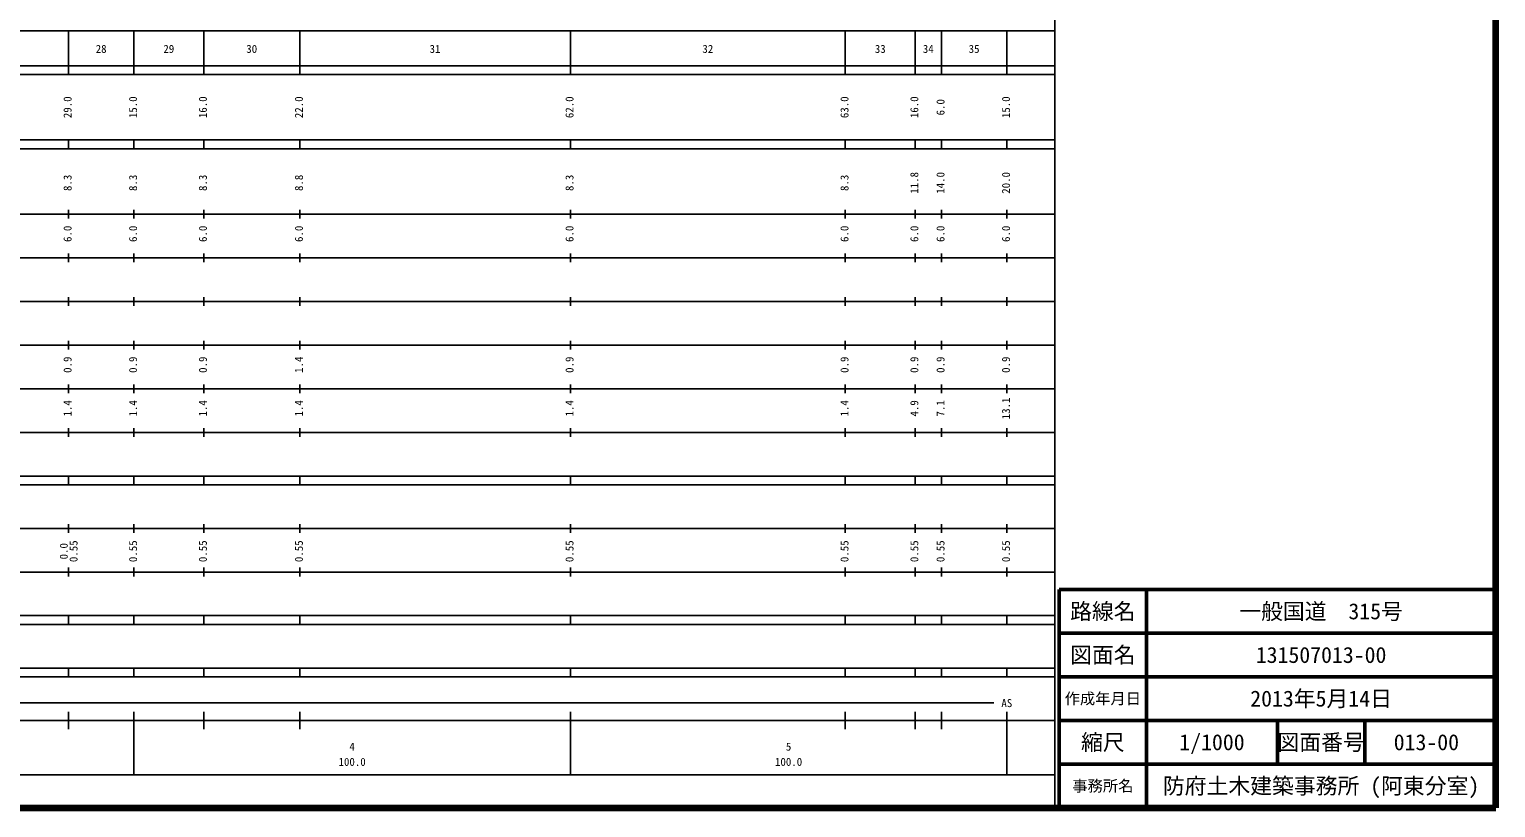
# Model space of a CAD drawing. Units: millimetres on the paper, enlarged 1000 times. Extents: x 40000 to 680000, y 20000 to 380000.
# Drawn here: x 344047 to 680000, y 20000 to 198357 of the extents above; entities that cross this region are included whole.
import ezdxf
from ezdxf.enums import TextEntityAlignment as Align

# ---------------------------------------------------------------- set-up
doc = ezdxf.new("R2010")
doc.units = ezdxf.units.MM
doc.header["$LTSCALE"] = 1000
for name, color, linetype, lineweight in [('M-TTL', 2, 'Continuous', 140), ('M-TTL-BAND', 7, 'Continuous', 25), ('M-TTL-FRAM', 2, 'Continuous', 50), ('M-TTL-LINE', 7, 'Continuous', 50)]:
    doc.layers.add(name, color=color, linetype=linetype, lineweight=lineweight)
doc.layers.add('M-TTL-TXT', color=7, linetype='Continuous')
doc.styles.add('ＭＳ ゴシック', font='')
doc.styles.get('ＭＳ ゴシック').set_extended_font_data('MS Gothic')

msp = doc.modelspace()

# ---------------------------------------------------------------- linework, layer by layer
at = {"layer": 'M-TTL'}
for p, q in [((680000, 20000), (680000, 380000)), ((40000, 20000), (680000, 20000))]:
    msp.add_line(p, q, dxfattribs=at)
at = {"layer": 'M-TTL-BAND'}
for p, q in [((579000, 20000), (579000, 370000)), ((68000, 198000), (579000, 198000)), ((353000, 188000), (353000, 198000)), ((368000, 188000), (368000, 198000)), ((384000, 188000), (384000, 198000)), ((406000, 188000), (406000, 198000)), ((468000, 188000), (468000, 198000)), ((531000, 188000), (531000, 198000)), ((547000, 188000), (547000, 198000)), ((553000, 188000), (553000, 198000)), ((568000, 188000), (568000, 198000)), ((40000, 190000), (579000, 190000)), ((40000, 188000), (579000, 188000)), ((40000, 173000), (579000, 173000)), ((353000, 171000), (353000, 173000)), ((368000, 171000), (368000, 173000)), ((384000, 171000), (384000, 173000)), ((406000, 171000), (406000, 173000)), ((468000, 171000), (468000, 173000)), ((531000, 171000), (531000, 173000)), ((547000, 171000), (547000, 173000)), ((553000, 171000), (553000, 173000)), ((568000, 171000), (568000, 173000)), ((40000, 171000), (579000, 171000)), ((40000, 156000), (579000, 156000)), ((353000, 155000), (353000, 157000)), ((368000, 155000), (368000, 157000)), ((384000, 155000), (384000, 157000)), ((406000, 155000), (406000, 157000)), ((468000, 155000), (468000, 157000)), ((531000, 155000), (531000, 157000)), ((547000, 155000), (547000, 157000)), ((553000, 155000), (553000, 157000)), ((568000, 155000), (568000, 157000)), ((46000, 146000), (579000, 146000)), ((353000, 145000), (353000, 147000)), ((368000, 145000), (368000, 147000)), ((384000, 145000), (384000, 147000)), ((406000, 145000), (406000, 147000)), ((468000, 145000), (468000, 147000)), ((531000, 145000), (531000, 147000)), ((547000, 145000), (547000, 147000)), ((553000, 145000), (553000, 147000)), ((568000, 145000), (568000, 147000)), ((52000, 136000), (579000, 136000)), ((353000, 135000), (353000, 137000)), ((368000, 135000), (368000, 137000)), ((384000, 135000), (384000, 137000)), ((406000, 135000), (406000, 137000)), ((468000, 135000), (468000, 137000)), ((531000, 135000), (531000, 137000)), ((547000, 135000), (547000, 137000)), ((553000, 135000), (553000, 137000)), ((568000, 135000), (568000, 137000)), ((46000, 126000), (579000, 126000)), ((353000, 125000), (353000, 127000)), ((368000, 125000), (368000, 127000)), ((384000, 125000), (384000, 127000)), ((406000, 125000), (406000, 127000)), ((468000, 125000), (468000, 127000)), ((531000, 125000), (531000, 127000)), ((547000, 125000), (547000, 127000)), ((553000, 125000), (553000, 127000)), ((568000, 125000), (568000, 127000)), ((52000, 116000), (579000, 116000)), ((353000, 115000), (353000, 117000)), ((368000, 115000), (368000, 117000)), ((384000, 115000), (384000, 117000)), ((406000, 115000), (406000, 117000)), ((468000, 115000), (468000, 117000)), ((531000, 115000), (531000, 117000)), ((547000, 115000), (547000, 117000)), ((553000, 115000), (553000, 117000)), ((568000, 115000), (568000, 117000)), ((46000, 106000), (579000, 106000)), ((353000, 105000), (353000, 107000)), ((368000, 105000), (368000, 107000)), ((384000, 105000), (384000, 107000)), ((406000, 105000), (406000, 107000)), ((468000, 105000), (468000, 107000)), ((531000, 105000), (531000, 107000)), ((547000, 105000), (547000, 107000)), ((553000, 105000), (553000, 107000)), ((568000, 105000), (568000, 107000)), ((40000, 96000), (579000, 96000)), ((353000, 94000), (353000, 96000)), ((368000, 94000), (368000, 96000)), ((384000, 94000), (384000, 96000)), ((406000, 94000), (406000, 96000)), ((468000, 94000), (468000, 96000)), ((531000, 94000), (531000, 96000)), ((547000, 94000), (547000, 96000)), ((553000, 94000), (553000, 96000)), ((568000, 94000), (568000, 96000)), ((40000, 94000), (579000, 94000)), ((49000, 84000), (579000, 84000)), ((353000, 83000), (353000, 85000)), ((368000, 83000), (368000, 85000)), ((384000, 83000), (384000, 85000)), ((406000, 83000), (406000, 85000)), ((468000, 83000), (468000, 85000)), ((531000, 83000), (531000, 85000)), ((547000, 83000), (547000, 85000)), ((553000, 83000), (553000, 85000)), ((568000, 83000), (568000, 85000)), ((40000, 74000), (579000, 74000)), ((353000, 73000), (353000, 75000)), ((368000, 73000), (368000, 75000)), ((384000, 73000), (384000, 75000)), ((406000, 73000), (406000, 75000)), ((468000, 73000), (468000, 75000)), ((531000, 73000), (531000, 75000)), ((547000, 73000), (547000, 75000)), ((553000, 73000), (553000, 75000)), ((568000, 73000), (568000, 75000)), ((40000, 64000), (579000, 64000)), ((353000, 62000), (353000, 64000)), ((368000, 62000), (368000, 64000)), ((384000, 62000), (384000, 64000)), ((406000, 62000), (406000, 64000)), ((468000, 62000), (468000, 64000)), ((531000, 62000), (531000, 64000)), ((547000, 62000), (547000, 64000)), ((553000, 62000), (553000, 64000)), ((568000, 62000), (568000, 64000)), ((40000, 62000), (579000, 62000)), ((40000, 52000), (579000, 52000)), ((353000, 50000), (353000, 52000)), ((368000, 50000), (368000, 52000)), ((384000, 50000), (384000, 52000)), ((406000, 50000), (406000, 52000)), ((468000, 50000), (468000, 52000)), ((531000, 50000), (531000, 52000)), ((547000, 50000), (547000, 52000)), ((553000, 50000), (553000, 52000)), ((568000, 50000), (568000, 52000)), ((40000, 50000), (579000, 50000)), ((71000, 44000), (565000, 44000)), ((353000, 38000), (353000, 42000)), ((368000, 27500), (368000, 42000)), ((384000, 38000), (384000, 42000)), ((406000, 38000), (406000, 42000)), ((468000, 27500), (468000, 42000)), ((531000, 38000), (531000, 42000)), ((547000, 38000), (547000, 42000)), ((553000, 38000), (553000, 42000)), ((568000, 27500), (568000, 42000)), ((40000, 40000), (579000, 40000)), ((68000, 27500), (579000, 27500))]:
    msp.add_line(p, q, dxfattribs=at)
at = {"layer": 'M-TTL-FRAM'}
for p, q in [((680000, 70000), (580000, 70000)), ((580000, 70000), (580000, 20000))]:
    msp.add_line(p, q, dxfattribs=at)
at = {"layer": 'M-TTL-LINE'}
for p, q in [((600000, 70000), (600000, 20000)), ((680000, 60000), (580000, 60000)), ((680000, 50000), (580000, 50000)), ((680000, 40000), (580000, 40000)), ((630000, 40000), (630000, 30000)), ((650000, 40000), (650000, 30000)), ((680000, 30000), (580000, 30000))]:
    msp.add_line(p, q, dxfattribs=at)

# ---------------------------------------------------------------- texts
at = {"layer": 'M-TTL-BAND', "style": 'ＭＳ ゴシック'}
for s, p in [('28', (360500, 192405)), ('29', (376000, 192405)), ('30', (395000, 192405)), ('31', (437000, 192405)), ('32', (499500, 192405)), ('33', (539000, 192405)), ('34', (550000, 192405)), ('35', (560500, 192405)), ('AS', (568000, 42500)), ('4', (418000, 32523)), ('5', (518000, 32523)), ('100.0', (418000, 29033)), ('100.0', (518000, 29033))]:
    msp.add_text(s, height=1833, dxfattribs=at).set_placement(p, align=Align.BOTTOM_CENTER)
for s, p in [('29.0', (354271, 180500)), ('15.0', (369271, 180500)), ('16.0', (385271, 180500)), ('22.0', (407271, 180500)), ('62.0', (469271, 180500)), ('63.0', (532271, 180500)), ('16.0', (548271, 180500)), ('6.0', (554271, 180500)), ('15.0', (569271, 180500)), ('8.3', (354271, 163174)), ('8.3', (369271, 163174)), ('8.3', (385271, 163174)), ('8.8', (407271, 163174)), ('8.3', (469271, 163174)), ('8.3', (532271, 163174)), ('11.8', (548271, 163174)), ('14.0', (554271, 163174)), ('20.0', (569271, 163174)), ('6.0', (354271, 151500)), ('6.0', (369271, 151500)), ('6.0', (385271, 151500)), ('6.0', (407271, 151500)), ('6.0', (469271, 151500)), ('6.0', (532271, 151500)), ('6.0', (548271, 151500)), ('6.0', (554271, 151500)), ('6.0', (569271, 151500)), ('0.9', (354271, 121500)), ('0.9', (369271, 121500)), ('0.9', (385271, 121500)), ('1.4', (407271, 121500)), ('0.9', (469271, 121500)), ('0.9', (532271, 121500)), ('0.9', (548271, 121500)), ('0.9', (554271, 121500)), ('0.9', (569271, 121500)), ('1.4', (354271, 111500)), ('1.4', (369271, 111500)), ('1.4', (385271, 111500)), ('1.4', (407271, 111500)), ('1.4', (469271, 111500)), ('1.4', (532271, 111500)), ('4.9', (548271, 111500)), ('7.1', (554271, 111500)), ('13.1', (569271, 111500)), ('0.55', (355641, 78764)), ('0.55', (369271, 78764)), ('0.55', (385271, 78764)), ('0.55', (407271, 78764)), ('0.55', (469271, 78764)), ('0.55', (532271, 78764)), ('0.55', (548271, 78764)), ('0.55', (554271, 78764)), ('0.55', (569271, 78764)), ('0.0', (353394, 78764))]:
    msp.add_text(s, height=1833, rotation=90, dxfattribs=at).set_placement(p, align=Align.BOTTOM_CENTER)
at = {"layer": 'M-TTL-TXT', "style": 'ＭＳ ゴシック'}
for s, height, p in [('路線名', 3666, (590000, 65000)), ('路線名', 3666, (590000, 65000)), ('一般国道\u3000315号', 3666, (640000, 65000)), ('図面名', 3666, (590000, 55000)), ('図面名', 3666, (590000, 55000)), ('131507013-00', 3666, (640000, 55000)), ('2013年5月14日', 3666, (640000, 45000)), ('作成年月日', 2566, (590000, 45000)), ('作成年月日', 2566, (590000, 45000)), ('縮尺', 3666, (590000, 35000)), ('縮尺', 3666, (590000, 35000)), ('1/1000', 3666, (615000, 35000)), ('図面番号', 3666, (640000, 35000)), ('図面番号', 3666, (640000, 35000)), ('013-00', 3666, (664125, 35000)), ('防府土木建築事務所 (阿東分室)', 3666, (640000, 25000)), ('事務所名', 2566, (590000, 25000)), ('事務所名', 2566, (590000, 25000))]:
    msp.add_text(s, height=height, dxfattribs=at).set_placement(p, align=Align.MIDDLE_CENTER)

doc.saveas('drawing.dxf')
